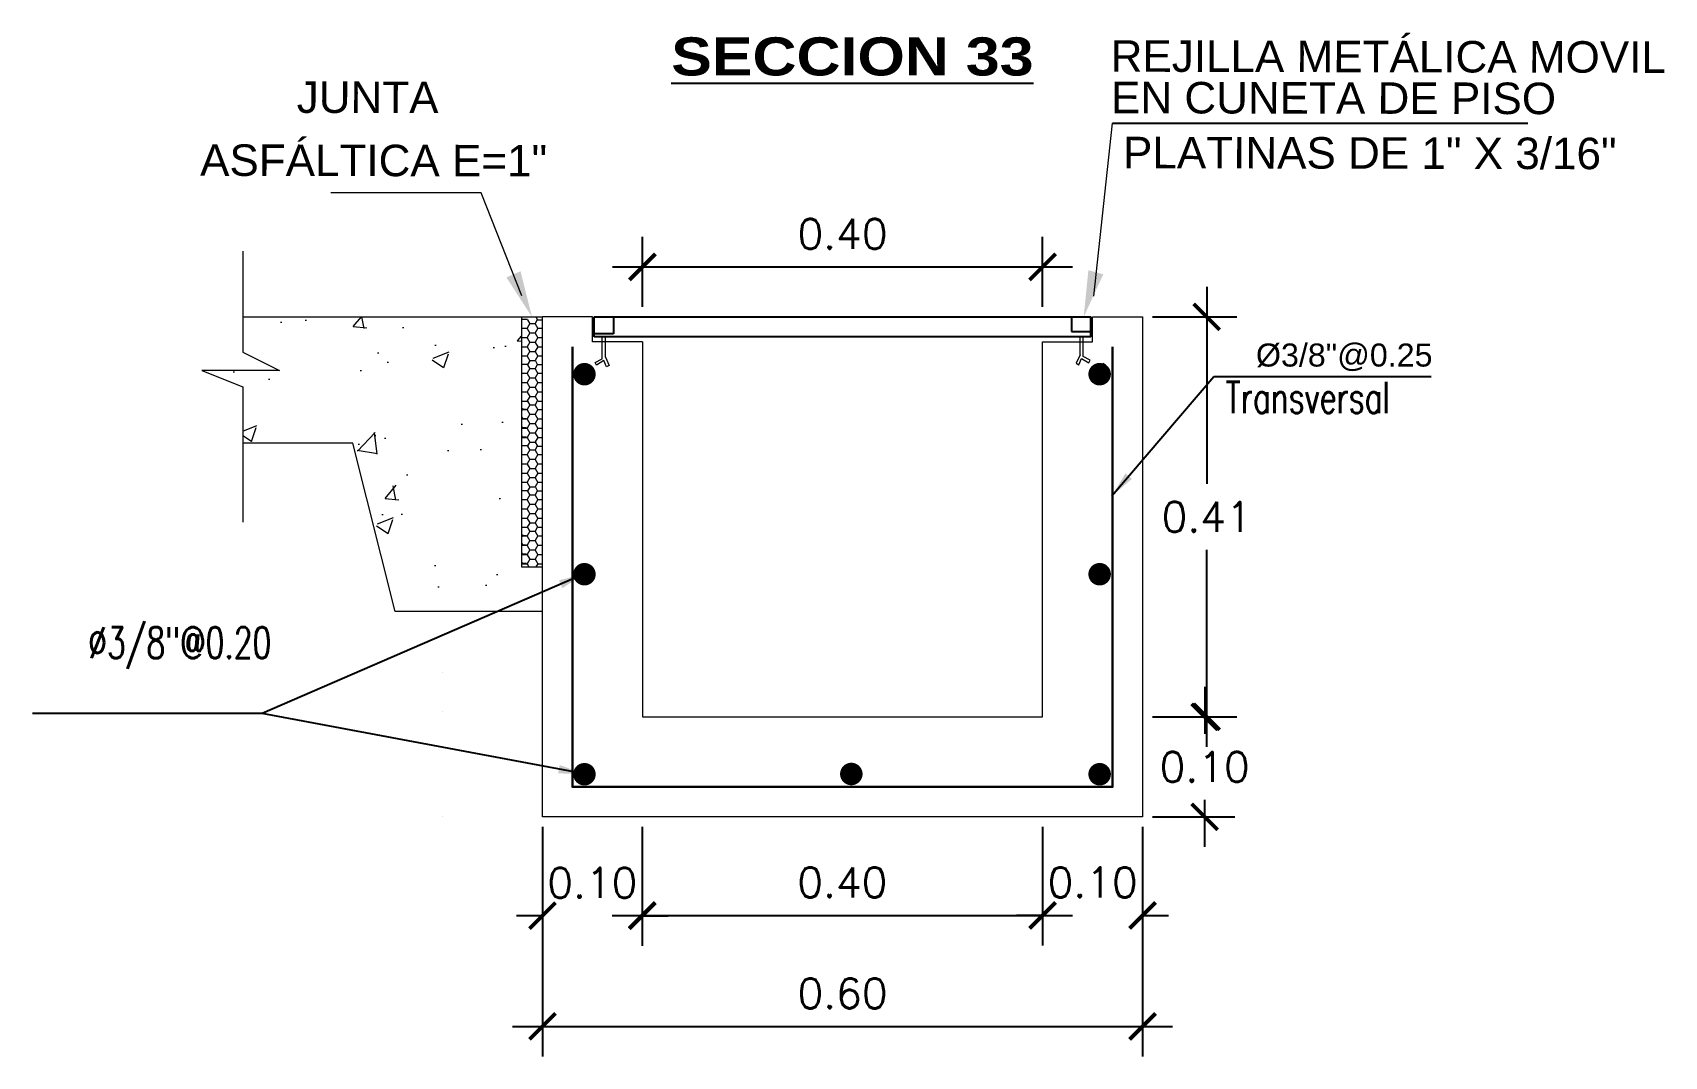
# Model space of a CAD drawing. Header units: millimetres. Extents: x 2085 to 2236, y 1365 to 1444.
# Drawn here: x 2227.96 to 2229.591, y 1431.207 to 1432.231 of the extents above; entities that cross this region are included whole.
import ezdxf

# ---------------------------------------------------------------- set-up
doc = ezdxf.new("R2010")
doc.units = ezdxf.units.MM
doc.linetypes.add('ACAD_ISO02W100', pattern=[15, 12, -3])
doc.linetypes.add('DASHED2', pattern=[0.375, 0.25, -0.125])
for name, color, linetype, lineweight in [('0.2', 32, 'ACAD_ISO02W100', 0), ('cotas', 1, 'Continuous', 15), ('linea fina 01', 189, 'Continuous', 0), ('PROYECCIONES-INT', 1, 'DASHED2', 5), ('TEXTO', 255, 'Continuous', 5)]:
    doc.layers.add(name, color=color, linetype=linetype, lineweight=lineweight)
for name, color, linetype in [('ELEVACION-02', 2, 'Continuous'), ('ELEVACION-03', 3, 'Continuous'), ('TEX', 3, 'Continuous')]:
    doc.layers.add(name, color=color, linetype=linetype)
doc.styles.add('COTAS', font='arial.ttf')
doc.styles.add('MtXpl_Arial_Black', font='')
doc.styles.add('ROMANS', font='romans.shx', dxfattribs={"width": 0.7})
doc.styles.add('ROMANS-DIM', font='romans.shx')
doc.styles.add('VANO', font='swissl.ttf', dxfattribs={"height": 0.2})
doc.styles.get('MtXpl_Arial_Black').set_extended_font_data('Arial Black')
doc.dimstyles.new('1-25V', dxfattribs={"dimscale": 0.2, "dimtxt": 0.18, "dimasz": 0.13, "dimexe": 0.18, "dimexo": 0.15, "dimgap": 0.1, "dimtad": 0, "dimtih": 1, "dimtoh": 1, "dimzin": 0, "dimdsep": 46, "dimtxsty": 'COTAS', "dimcen": 0.09, "dimadec": 0, "dimazin": 0, "dimtfac": 1, "dimtmove": 2, "dimatfit": 3, "dimfxl": 1, "dimtolj": 1, "dimtzin": 0, "dimarcsym": 0})
doc.dimstyles.new('20_METRIC  ARCHITECTURAL', dxfattribs={"dimscale": 0.2, "dimtxt": 0.03, "dimasz": 0.13, "dimexe": 0.15, "dimexo": 0.05, "dimgap": 0.09, "dimtad": 1, "dimtih": 1, "dimtoh": 1, "dimzin": 0, "dimdsep": 46, "dimtxsty": 'ROMANS-DIM', "dimblk": 'ARCHTICK', "dimcen": 2, "dimdle": 0.15, "dimclrd": 9, "dimclre": 9, "dimadec": 0, "dimazin": 0, "dimtfac": 1, "dimtix": 1, "dimtofl": 0, "dimtmove": 0, "dimatfit": 3, "dimfxl": 1, "dimfrac": 2, "dimtolj": 1, "dimtzin": 0, "dimarcsym": 0})

# ---------------------------------------------------------------- blocks, each defined once
blk = doc.blocks.new('TEXTO 2')
at = {"color": 172}
blk.add_line((0.0287838205695152, 0.1938861408981864), (0.4438699121917651, 0.1938861408981864), dxfattribs=at)
at = {"layer": 'linea fina 01', "ltscale": 0.1}
blk.add_line((0.0100357992129006, 0.0209258095888174), (0.0287838205695152, 0.1938861408981864), dxfattribs=at)
blk.add_solid([(0.0195963540266265, 0.042733964939538), (0, 0), (0.0046774273420912, 0.0467795951676817)], dxfattribs=at)
at = {"layer": '0.2', "color": 251, "true_color": 0x636466, "style": 'VANO'}
for s, height, oblique, p in [('REJILLA METÁLICA MOVIL', 0.0315000000000068, 359.9999999999987, (0.0269306113187824, 0.245234887455851, 3120.62335572888)), ('EN CUNETA DE PISO', 0.0314999999999926, 359.9999999999988, (0.0272835928481072, 0.2037045639008284, 3120.62335572888)), ('PLATINAS DE 1" X 3/16"', 0.0315000000000068, 359.9999999999987, (0.0392951703186739, 0.1487344107523114, -5186.962977339905))]:
    blk.add_text(s, height=height, rotation=359.8799999999986, dxfattribs=dict(at, oblique=oblique)).set_placement(p)
blk = doc.blocks.new('_ArchTick')
at = {"color": 0, "linetype": 'ByBlock', "const_width": 0.15}
blk.add_lwpolyline([(-0.5, -0.5), (0.5, 0.5)], dxfattribs=at)
blk = doc.blocks.new('*D920')
at = {"color": 9, "lineweight": -2, "transparency": 16777216}
for p, q in [((2228.569703888668, 1431.956532814791), (2228.569703888668, 1432.026588611071)), ((2228.969703752777, 1431.956532812928), (2228.969703752777, 1432.026588611071)), ((2228.539703888668, 1431.996588611071), (2228.999703752777, 1431.996588611071))]:
    blk.add_line(p, q, dxfattribs=at)
at = {"layer": 'Defpoints', "color": 0, "transparency": 16777216}
for p in [(2228.969703752777, 1431.996588611071), (2228.569703888668, 1431.946532814791), (2228.969703752777, 1431.946532812928)]:
    blk.add_point(p, dxfattribs=at)
at = {"color": 9, "lineweight": -2, "transparency": 16777216, "xscale": 0.026, "yscale": 0.026, "zscale": 0.026, "rotation": 180}
blk.add_blockref('_ArchTick', (2228.569703888668, 1431.996588611071), dxfattribs=at)
at = {"color": 9, "lineweight": -2, "transparency": 16777216, "xscale": 0.026, "yscale": 0.026, "zscale": 0.026}
blk.add_blockref('_ArchTick', (2228.969703752777, 1431.996588611071), dxfattribs=at)
at = {"color": 0, "lineweight": 0, "transparency": 16777216, "insert": (2228.769703820722, 1432.029588611071), "char_height": 0.03, "attachment_point": 5, "style": 'ROMANS-DIM'}
blk.add_mtext('\\A1;0.40', dxfattribs=at)
blk = doc.blocks.new('rejilla de metal')
at = {"layer": 'ELEVACION-02', "color": 1}
for p, q in [((-0.2483340054168366, 0), (-0.2483340054168366, 0.0199046693742275)), ((0.2483340053586289, 0.0053772088140249), (0.2483340053586289, 0.0199046693742275))]:
    blk.add_line(p, q, dxfattribs=at)
at = {"layer": 'ELEVACION-03', "color": 1}
for p, q in [((-0.2483340054168366, 0.0199046693742275), (0.2483340053586289, 0.0199046675115824)), ((-0.2289253172348253, 0.0199046693742275), (-0.2289253172348253, 0.0031007956713438)), ((0.2289253170602024, 0.0199046693742275), (0.2289253170602024, 0.0053772088140249)), ((-0.2289253172348253, 0.0031007956713438), (-0.2483340054168366, 0.0031007956713438)), ((0.2483340054168366, 0), (-0.2483340054168366, 0)), ((0.2289253170602024, 0.0053772088140249), (0.2483340052422136, 0.0053772088140249)), ((0.2483340054168366, 0), (0.2483340054168366, 0.0053772088140249))]:
    blk.add_line(p, q, dxfattribs=at)
at = {"layer": 'PROYECCIONES-INT', "ltscale": 0.3}
for p, q in [((-0.2402679325896315, -0.0218845326453447), (-0.2402679325896315, 0)), ((-0.2402679325896315, -0.0218845326453447), (-0.2402679325896315, 0)), ((-0.2371671129949391, -0.0203853230923414), (-0.2371671129949391, 0)), ((-0.2371671129949391, -0.0203853230923414), (-0.2371671129949391, 0)), ((0.2373829224379733, -0.0181089099496603), (0.2373829224379733, 0)), ((0.2373829224379733, -0.0181089099496603), (0.2373829224379733, 0)), ((0.2404837419162504, -0.0196081195026636), (0.2404837419162504, 0))]:
    blk.add_line(p, q, dxfattribs=at)
at = {"layer": 'PROYECCIONES-INT'}
for p, q in [((-0.2472569122328423, -0.0256648454815149), (-0.2402679325896315, -0.0218845326453447)), ((-0.2472569122328423, -0.0256648454815149), (-0.2402679325896315, -0.0218845326453447)), ((-0.2461303246673196, -0.0282514002174139), (-0.2472569122328423, -0.0256648454815149)), ((-0.2461303246673196, -0.0282514002174139), (-0.2472569122328423, -0.0256648454815149)), ((-0.2386417706729844, -0.0237415432929993), (-0.2461303246673196, -0.0282514002174139)), ((-0.2386417706729844, -0.0237415432929993), (-0.2461303246673196, -0.0282514002174139)), ((-0.2359909634687938, -0.0301083792001009), (-0.2386417706729844, -0.0237415432929993)), ((-0.2359909634687938, -0.0301083792001009), (-0.2386417706729844, -0.0237415432929993)), ((-0.2371671129949391, -0.0203853230923414), (-0.2334064100286923, -0.0286493189632893)), ((-0.2334064100286923, -0.0286493189632893), (-0.2359909634687938, -0.0301083792001009)), ((-0.2334064100286923, -0.0286493189632893), (-0.2359909634687938, -0.0301083792001009)), ((0.2373829224379733, -0.0181089099496603), (0.2336222193553112, -0.0263729058206082)), ((0.2336222193553112, -0.0263729058206082), (0.236206772911828, -0.0278319660574198)), ((0.236206772911828, -0.0278319660574198), (0.2388575799996033, -0.0214651320129633)), ((0.2388575799996033, -0.0214651320129633), (0.2463461341103539, -0.0259749870747328)), ((0.2474727215594612, -0.0233884323388338), (0.2404837419162504, -0.0196081195026636)), ((0.2474727215594612, -0.0233884323388338), (0.2404837419162504, -0.0196081195026636)), ((0.2463461341103539, -0.0259749870747328), (0.2474727215594612, -0.0233884323388338)), ((0.2463461341103539, -0.0259749870747328), (0.2474727215594612, -0.0233884323388338))]:
    blk.add_line(p, q, dxfattribs=at)
blk = doc.blocks.new('*D921')
at = {"color": 9, "lineweight": -2, "transparency": 16777216}
for p, q in [((2228.469703888575, 1431.436643824716), (2228.469703888575, 1431.207216577892)), ((2229.06970388861, 1431.436643824716), (2229.06970388861, 1431.207216577892)), ((2228.439703888575, 1431.237216577892), (2229.099703888611, 1431.237216577892))]:
    blk.add_line(p, q, dxfattribs=at)
at = {"layer": 'Defpoints', "color": 0, "transparency": 16777216}
for p in [(2228.469703888575, 1431.446643824716, 5186.962977339907), (2229.06970388861, 1431.446643824716, 5186.962977339907), (2229.06970388861, 1431.237216577892)]:
    blk.add_point(p, dxfattribs=at)
at = {"color": 9, "lineweight": -2, "transparency": 16777216, "xscale": 0.026, "yscale": 0.026, "zscale": 0.026, "rotation": 180}
blk.add_blockref('_ArchTick', (2228.469703888575, 1431.237216577892), dxfattribs=at)
at = {"color": 9, "lineweight": -2, "transparency": 16777216, "xscale": 0.026, "yscale": 0.026, "zscale": 0.026}
blk.add_blockref('_ArchTick', (2229.06970388861, 1431.237216577892), dxfattribs=at)
at = {"color": 0, "lineweight": 0, "transparency": 16777216, "insert": (2228.769703888622, 1431.270216577892), "char_height": 0.03, "attachment_point": 5, "style": 'ROMANS-DIM'}
blk.add_mtext('\\A1;0.60', dxfattribs=at)
blk = doc.blocks.new('*D922')
at = {"color": 9, "lineweight": -2, "transparency": 16777216}
for p, q in [((2229.133750809993, 1431.976643828442), (2229.133750809993, 1431.779643827325)), ((2229.079703888611, 1431.946643828442), (2229.163750809993, 1431.946643828442)), ((2229.133750809993, 1431.516643731212), (2229.133750809993, 1431.713643827325)), ((2229.079703888611, 1431.546643731212), (2229.163750809993, 1431.546643731212))]:
    blk.add_line(p, q, dxfattribs=at)
at = {"layer": 'Defpoints', "color": 0, "transparency": 16777216}
for p in [(2229.069703888611, 1431.946643828442, 5186.962977339907), (2229.069703888611, 1431.546643731212, 5186.962977339907), (2229.133750809993, 1431.546643731212)]:
    blk.add_point(p, dxfattribs=at)
at = {"color": 9, "lineweight": -2, "transparency": 16777216, "xscale": 0.026, "yscale": 0.026, "zscale": 0.026}
for p, rotation in [((2229.133750809993, 1431.946643828442), 90), ((2229.133750809993, 1431.546643731212), 270)]:
    blk.add_blockref('_ArchTick', p, dxfattribs=dict(at, rotation=rotation))
at = {"color": 0, "lineweight": 0, "transparency": 16777216, "insert": (2229.133750809993, 1431.746643827324), "char_height": 0.03, "attachment_point": 5, "style": 'ROMANS-DIM'}
blk.add_mtext('\\A1;0.41', dxfattribs=at)
blk = doc.blocks.new('*D923')
at = {"color": 9, "lineweight": -2, "transparency": 16777216}
for p, q in [((2229.131760405664, 1431.576643734937), (2229.131760405664, 1431.529643825462)), ((2229.079703888611, 1431.546643734937), (2229.161760405665, 1431.546643734937)), ((2229.131760405664, 1431.416643824717), (2229.131760405664, 1431.463643825462)), ((2229.079703888611, 1431.446643824717), (2229.161760405665, 1431.446643824717))]:
    blk.add_line(p, q, dxfattribs=at)
at = {"layer": 'Defpoints', "color": 0, "transparency": 16777216}
for p in [(2229.069703888611, 1431.546643734937), (2229.069703888611, 1431.446643824717), (2229.131760405664, 1431.446643824717)]:
    blk.add_point(p, dxfattribs=at)
at = {"color": 9, "lineweight": -2, "transparency": 16777216, "xscale": 0.026, "yscale": 0.026, "zscale": 0.026}
for p, rotation in [((2229.131760405664, 1431.546643734937), 90), ((2229.131760405664, 1431.446643824717), 270)]:
    blk.add_blockref('_ArchTick', p, dxfattribs=dict(at, rotation=rotation))
at = {"color": 0, "lineweight": 0, "transparency": 16777216, "insert": (2229.131760405664, 1431.496643825461), "char_height": 0.03, "attachment_point": 5, "style": 'ROMANS-DIM'}
blk.add_mtext('\\A1;0.10', dxfattribs=at)
blk = doc.blocks.new('*D924')
at = {"color": 9, "lineweight": -2, "transparency": 16777216}
for p, q in [((2228.469703888575, 1431.436643826579), (2228.469703888575, 1431.317793267136)), ((2228.569424267913, 1431.436643826579), (2228.569424267913, 1431.317793267136)), ((2228.469703888575, 1431.347793267136), (2228.443703888575, 1431.347793267136)), ((2228.569424267913, 1431.347793267136), (2228.595424267913, 1431.347793267136))]:
    blk.add_line(p, q, dxfattribs=at)
at = {"layer": 'Defpoints', "color": 0, "transparency": 16777216}
for p in [(2228.469703888575, 1431.446643826579, 5186.962977339907), (2228.569424267913, 1431.446643826579, 5186.962977339907), (2228.569424267913, 1431.347793267136)]:
    blk.add_point(p, dxfattribs=at)
at = {"color": 9, "lineweight": -2, "transparency": 16777216, "xscale": 0.026, "yscale": 0.026, "zscale": 0.026}
blk.add_blockref('_ArchTick', (2228.469703888575, 1431.347793267136), dxfattribs=at)
at = {"color": 9, "lineweight": -2, "transparency": 16777216, "xscale": 0.026, "yscale": 0.026, "zscale": 0.026, "rotation": 180}
blk.add_blockref('_ArchTick', (2228.569424267913, 1431.347793267136), dxfattribs=at)
at = {"color": 0, "lineweight": 0, "transparency": 16777216, "insert": (2228.519564078244, 1431.380793267136), "char_height": 0.03, "attachment_point": 5, "style": 'ROMANS-DIM'}
blk.add_mtext('\\A1;0.10', dxfattribs=at)
blk = doc.blocks.new('*D925')
at = {"color": 9, "lineweight": -2, "transparency": 16777216}
for p, q in [((2228.569424267913, 1431.436643824716), (2228.569424267913, 1431.318214727854)), ((2228.969703888575, 1431.436643824716), (2228.969703888575, 1431.318214727854)), ((2228.539424267913, 1431.348214727854), (2228.999703888575, 1431.348214727854))]:
    blk.add_line(p, q, dxfattribs=at)
at = {"layer": 'Defpoints', "color": 0, "transparency": 16777216}
for p in [(2228.569424267913, 1431.446643824716, 10373.92595467981), (2228.969703888575, 1431.446643824716, 5186.962977339907), (2228.969703888575, 1431.348214727854)]:
    blk.add_point(p, dxfattribs=at)
at = {"color": 9, "lineweight": -2, "transparency": 16777216, "xscale": 0.026, "yscale": 0.026, "zscale": 0.026, "rotation": 180}
blk.add_blockref('_ArchTick', (2228.569424267913, 1431.348214727854), dxfattribs=at)
at = {"color": 9, "lineweight": -2, "transparency": 16777216, "xscale": 0.026, "yscale": 0.026, "zscale": 0.026}
blk.add_blockref('_ArchTick', (2228.969703888575, 1431.348214727854), dxfattribs=at)
at = {"color": 0, "lineweight": 0, "transparency": 16777216, "insert": (2228.769564078244, 1431.381214727854), "char_height": 0.03, "attachment_point": 5, "style": 'ROMANS-DIM'}
blk.add_mtext('\\A1;0.40', dxfattribs=at)
blk = doc.blocks.new('*D926')
at = {"color": 9, "lineweight": -2, "transparency": 16777216}
for p, q in [((2228.969703888575, 1431.436643824716), (2228.969703888575, 1431.318214727854)), ((2229.06970388861, 1431.436643824716), (2229.06970388861, 1431.318214727854)), ((2228.969703888575, 1431.348214727854), (2228.943703888575, 1431.348214727854)), ((2229.06970388861, 1431.348214727854), (2229.09570388861, 1431.348214727854))]:
    blk.add_line(p, q, dxfattribs=at)
at = {"layer": 'Defpoints', "color": 0, "transparency": 16777216}
for p in [(2228.969703888575, 1431.446643824716, 5186.962977339907), (2229.06970388861, 1431.446643824716, 5186.962977339907), (2229.06970388861, 1431.348214727854)]:
    blk.add_point(p, dxfattribs=at)
at = {"color": 9, "lineweight": -2, "transparency": 16777216, "xscale": 0.026, "yscale": 0.026, "zscale": 0.026}
blk.add_blockref('_ArchTick', (2228.969703888575, 1431.348214727854), dxfattribs=at)
at = {"color": 9, "lineweight": -2, "transparency": 16777216, "xscale": 0.026, "yscale": 0.026, "zscale": 0.026, "rotation": 180}
blk.add_blockref('_ArchTick', (2229.06970388861, 1431.348214727854), dxfattribs=at)
at = {"color": 0, "lineweight": 0, "transparency": 16777216, "insert": (2229.019703888593, 1431.381214727854), "char_height": 0.03, "attachment_point": 5, "style": 'ROMANS-DIM'}
blk.add_mtext('\\A1;0.10', dxfattribs=at)
blk = doc.blocks.new('TEXTO 1')
at = {"layer": 'linea fina 01', "ltscale": 0.1}
for p, q in [((-0.0508167723950521, 0.1241394892707319), (-0.2010398150864177, 0.1241394892707319)), ((-0.0100357992129006, 0.0209258095888174), (-0.0508167723950521, 0.1241394892707319))]:
    blk.add_line(p, q, dxfattribs=at)
blk.add_solid([(-0.02553807579244, 0.0394717055042122), (0, 0), (-0.0113560050455419, 0.0456207189772329)], dxfattribs=at)
at = {"layer": '0.2', "color": 251, "true_color": 0x636466, "style": 'VANO', "oblique": 359.9999999999988}
for s, p in [('JUNTA', (-0.235123199257103, 0.2039847484927009, -5186.962977339907)), ('ASFÁLTICA E=1"', (-0.331776078852684, 0.1410587300779298, -5186.962977339907))]:
    blk.add_text(s, height=0.0314999999999926, rotation=359.8799999999986, dxfattribs=at).set_placement(p)
blk = doc.blocks.new('junta asfaltica')
at = {"lineweight": 0}
h = blk.add_hatch(dxfattribs=at)
h.set_pattern_fill('AR-CONC', scale=0.01, style=0)
h.set_pattern_definition([(50, (-0.1189008341857516, -0.0700673807971271), (0.1639662020964036, -0.0143451769850128), [0.017145, -0.188595]), (355, (-0.1189008341857516, -0.0700673807971271), (-0.0317190792824724, 0.1719511607151316), [0.013716, -0.150876525753]), (100.4514446999999, (-0.1052370278862327, -0.0712628090009275), (0.1322471223813179, 0.1576059767209756), [0.01457100792, -0.1602812201399999]), (46.1842, (-0.1189008341857516, -0.0243473808466206), (0.2439711368029169, -0.0378380951394544), [0.0257175, -0.2828925]), (96.6355576099999, (-0.0985699241846305, -0.0275005307792071), (0.2136637206463527, 0.2226835121379494), [0.021856520826, -0.240422047344]), (351.18415117, (-0.1189008341857516, -0.0243473808466206), (0.2136637206584793, 0.2226835121269794), [0.020573970363, -0.226313758728]), (21, (-0.0960408341843504, -0.0357773808761977), (0.1364529521422192, -0.0920386783683789), [0.017145, -0.188595]), (326, (-0.0960408341843504, -0.0357773808761977), (0.0556218255128824, 0.1657691695100873), [0.013716, -0.150876]), (71.45144499999999, (-0.0846697548481643, -0.0434472707099758), (0.1920747773508445, 0.0737304919973147), [0.01457100792, -0.16028094384]), (37.5, (-0.1189008341857516, -0.0700673807971271), (0.0027797429255326, 0.0760995349858378), [0, -0.1490472, 0, -0.153162, 0, -0.1514475]), (7.499999999999999, (-0.1189008341857516, -0.0700673807971271), (0.0601376962592752, 0.0901625173363076), [0, -0.0873252, 0, -0.1456182, 0, -0.0577215]), (327.5, (-0.1698786341848972, -0.0700673807971271), (0.1220315356501842, -0.0051558695934061), [0, -0.05715, 0, -0.178308, 0, -0.236601]), (317.5, (-0.1927386341862984, -0.0700673807971271), (0.1333162632474163, 0.0228838419299997), [0, -0.074295, 0, -0.1184148, 0, -0.168021])])
h.paths.add_polyline_path([(-0.0210516101701615, 2.68221356e-08), (-0.2996047820056447, 2.68221356e-08), (-0.2996047820056447, -0.0354425396023999), (-0.2629513452084211, -0.0536842927335783), (-0.3405718617955244, -0.0536842927335783), (-0.2996047820056447, -0.0698087543248676), (-0.2996047820056447, -0.1263088059424717), (-0.1894634049244814, -0.1263088059424717), (-0.1473604562202126, -0.2947206035255476), (-0.0210516101701615, -0.2947206075489248)])
h = blk.add_hatch(dxfattribs=at)
h.set_pattern_fill('HONEY', scale=0.0187124216457653, angle=180, style=0)
h.set_pattern_definition([(360, (-1344.435306308298, 712.0165321929755), (0.0080206117279161, -0.0046307012336861), [0.0053470744852774, -0.0106941489705549]), (240, (-1344.435306308298, 712.0165321929755), (-0.0080206107696662, -0.0046307028934237), [0.0053470744852774, -0.0106941489705549]), (300, (-1344.435306308298, 712.0165321929755), (9.5825e-10, -0.0092614041271098), [-0.0106941489705548, 0.0053470744852774])])
h.paths.add_polyline_path([(-0.0210514743416752, -0.0843195278941949), (-0.0210514743416752, -0.1264220193027086), (-0.0160414602769379, -0.1264220193027086), (-0.0160414602769379, -0.0843195278941949)])
h = blk.add_hatch(dxfattribs=at)
h.set_pattern_fill('HONEY', scale=0.0187124216457653, angle=180, style=0)
h.set_pattern_definition([(360, (-1344.435306308298, 711.8902233816681), (0.0080206117279161, -0.0046307012336861), [0.0053470744852774, -0.0106941489705549]), (240, (-1344.435306308298, 711.8902233816681), (-0.0080206107696662, -0.0046307028934237), [0.0053470744852774, -0.0106941489705549]), (300, (-1344.435306308298, 711.8902233816681), (9.5825e-10, -0.0092614041271098), [-0.0106941489705548, 0.0053470744852774])])
h.paths.add_polyline_path([(-0.0210514743416752, -0.2106283378600438), (-0.0210514743416752, -0.2527308292685575), (-0.0160414602769379, -0.2527308292685575), (-0.0160414602769379, -0.2106283378600438)])
at = {"color": 7, "linetype": 'ByBlock', "lineweight": 0}
for p, q in [((-0.2996047820056447, 0.0657418549060367), (-0.2996047820056447, -0.0354425369203)), ((-0.2996047820056447, -0.0354425369203), (-0.2629513452084211, -0.0536842887102012)), ((-0.2629513452084211, -0.0536842887102012), (-0.3405718617955244, -0.0536842887102012)), ((-0.3405718617955244, -0.0536842887102012), (-0.2996047820056447, -0.0698087529838176)), ((-0.2996047820056447, -0.0698087529838176), (-0.2996047820056447, -0.2053593622147218))]:
    blk.add_line(p, q, dxfattribs=at)
at = {"color": 7, "lineweight": 0}
for p, q in [((-0.2996047820056447, 2.81631856e-08), (-0.0210516101701615, 2.81631856e-08)), ((-0.0210514743416752, 0), (0, 0)), ((-0.0210514743416752, 0), (-0.0210514743416752, -0.25)), ((-0.0066348896848467, 0), (-0.0049328113927913, -0.0029480829834938)), ((-1.357866495e-07, -0.2947206048668249), (-1.357866495e-07, 0)), ((-0.0210515703142846, -0.010682698041137), (-0.0205355835823866, -0.0115764141082764)), ((-0.020682943747488, -0.0112982127070609), (-0.0210515702724479, -0.0119366937874475)), ((-0.0148197005551083, -0.0027724613248665), (-0.0210514743416752, -0.0027724613248665)), ((-0.0203683337476832, -0.0113096965849309), (-0.0150212592793651, -0.0113096965849309)), ((-0.0126623334804208, -0.0066675102709723), (-0.0153358707461848, -0.0112982113657836)), ((-0.0126623334804208, -0.0159289138018721), (-0.0153358707461848, -0.0205596148966834)), ((-0.0151885115028563, -0.0115764141082764), (-0.0125149742584654, -0.0162071165441375)), ((-0.0148361946316982, -0.0029252399504003), (-0.0125149739019435, -0.0069457130134651)), ((-0.0123477220349742, -0.0066789941488423), (-0.0070006475457376, -0.0066789941488423)), ((-0.0123477220349742, -0.0159403976797421), (-0.0070006475457376, -0.0159403976797421)), ((-0.0051546604418036, -0.0029252412914502), (-0.0073152590334757, -0.0066675075888725)), ((-0.0046417228782047, -0.0112982100247336), (-0.0073152601439688, -0.0159289124608222)), ((-0.0071679010893604, -0.0069457116721878), (-0.0044943638449695, -0.0115764141082764)), ((-0.0071678994549984, -0.0162071192264648), (-0.004494362168316, -0.0208378189802261)), ((-0.0051235891251054, -0.0029047425091449), (2.09184e-11, -0.0029047425091449)), ((-0.0043271103013467, -0.0113096965849309), (-9.55119503e-08, -0.0113096965849309)), ((-0.0210515699372991, -0.0199441029130867), (-0.0205355831840279, -0.0208378162978988)), ((-0.0206829452140482, -0.0205596175790106), (-0.0210515706708066, -0.0211980946362473)), ((-0.0210515702724479, -0.0292055037616592), (-0.0205355819684883, -0.0300992225108985)), ((-0.0206829452140482, -0.0298210197686331), (-0.0210515703774945, -0.0304594981669197)), ((-0.0203683337476832, -0.0205710987745533), (-0.0150212592793651, -0.0205710987745533)), ((-0.0203683337476832, -0.0298325009644032), (-0.0150212592793651, -0.0298325009644032)), ((-0.012662334612287, -0.0251903173327719), (-0.0153358718775962, -0.0298210184275831)), ((-0.0151885091140685, -0.0208378176391761), (-0.0125149718487592, -0.0254685200750373)), ((-0.0151885087157098, -0.0300992225108985), (-0.0125149714504005, -0.0347299236059371)), ((-0.0123477220349742, -0.0252017985283146), (-0.0070006475457376, -0.0252017985283146)), ((-0.0046417231928899, -0.0205596135556334), (-0.0073152604372808, -0.0251903146504446)), ((-0.0046417253929576, -0.0298210197686331), (-0.0073152626373485, -0.0344517222047216)), ((-0.0071678997692288, -0.0254685200750373), (-0.0044943625248379, -0.0300992225108985)), ((-0.0043271103013467, -0.0205710987745533), (-9.55119503e-08, -0.0205710987745533)), ((-0.0043271103013467, -0.0298325009644032), (-9.55537871e-08, -0.0298325009644032)), ((-0.0210515698745439, -0.038466907292559), (-0.0205355807952401, -0.0393606260417983)), ((-0.0206829463459144, -0.0390824232995328), (-0.0210515704193313, -0.0397208990157196)), ((-0.0149139519339769, -0.0477837949990772), (-0.0206632865078973, -0.0477837949990772)), ((-0.0203683337476832, -0.0390939018129757), (-0.0150212592793651, -0.0390939018129757)), ((-0.012662334905599, -0.0344517195223944), (-0.0153358721709083, -0.0390824219584829)), ((-0.0151885074797065, -0.0393606260417983), (-0.0125149702348608, -0.0439913284778868)), ((-0.0125149702348608, -0.0439913284778868), (-0.014899782829616, -0.0475884993372802)), ((-0.0148361946316982, -0.0479646563528604), (-0.0125149739019435, -0.0519851307569752)), ((-0.0123477220349742, -0.0344632034002643), (-0.0070006475457376, -0.0344632034002643)), ((-0.0123477220349742, -0.0437246042490642), (-0.0070006475457376, -0.0437246042490642)), ((-0.0046417257703979, -0.0390824232995328), (-0.0073152630357072, -0.043713125735394)), ((-0.0051546604418036, -0.0479646590351877), (-0.0073152590334757, -0.0517069253326099)), ((-0.007167897380441, -0.034729924946987), (-0.004494360114677, -0.0393606260417983)), ((-0.0069412944512806, -0.0439446634054548), (-0.0051814038679368, -0.0474320340156282)), ((-0.0052986274031355, -0.0476877263188271), (2.09184e-11, -0.0476877263188271)), ((-0.0043271103013467, -0.0390939018129757), (-9.55537871e-08, -0.0390939018129757)), ((-0.0210515703142846, -0.0557221157848744), (-0.0205355839802906, -0.0566158291696866)), ((-0.020682943747488, -0.056337630450571), (-0.0210515702724479, -0.056976108849085)), ((-0.0210515699372991, -0.0649835179744969), (-0.0205355831840279, -0.0658772340416363)), ((-0.0203683337476832, -0.056349112987391), (-0.0150212592793651, -0.056349112987391)), ((-0.0126623331034352, -0.0517069253326099), (-0.0153358703478261, -0.0563376264274211)), ((-0.0126623334804208, -0.0609683302043322), (-0.0153358707461848, -0.0655990312993708)), ((-0.0151885111258707, -0.0566158305107365), (-0.0125149738601067, -0.061246532946825)), ((-0.0123477220349742, -0.0517184105515298), (-0.0070006475457376, -0.0517184105515298)), ((-0.0123477220349742, -0.0609798140824296), (-0.0070006475457376, -0.0609798140824296)), ((-0.0046417228782047, -0.0563376264274211), (-0.0073152601439688, -0.0609683275222324)), ((-0.0071679007123748, -0.0519851307569752), (-0.0044943634466108, -0.0566158305107365)), ((-0.0071678994549984, -0.061246534287875), (-0.004494362168316, -0.0658772367239635)), ((-0.0043271103013467, -0.056349112987391), (-9.55119503e-08, -0.056349112987391)), ((-0.0206829448370627, -0.0655990312993708), (-0.0210515706708066, -0.0662375083566076)), ((-0.0210515702724479, -0.0742449201643467), (-0.0205355819684883, -0.075138637572536)), ((-0.0206829452140482, -0.0748604361713206), (-0.0210515695812319, -0.0754989132285573)), ((-0.0203683337476832, -0.0656105138361909), (-0.0150212592793651, -0.0656105138361909)), ((-0.0203683337476832, -0.0748719160258133), (-0.0150212592793651, -0.0748719160258133)), ((-0.012662334612287, -0.0702297323941821), (-0.0153358718775962, -0.0748604348302706)), ((-0.012662334905599, -0.0794911372661318), (-0.0153358721709083, -0.0841218370198931)), ((-0.015188509491054, -0.0658772353826862), (-0.0125149722466631, -0.0705079364777248)), ((-0.0151885087157098, -0.075138637572536), (-0.0125149714504005, -0.0797693400083972)), ((-0.0123477220349742, -0.0702412162720521), (-0.0070006475457376, -0.0702412162720521)), ((-0.0123477220349742, -0.0795026184619019), (-0.0070006475457376, -0.0795026184619019)), ((-0.0046417231928899, -0.0655990299580935), (-0.0073152604372808, -0.0702297310531321)), ((-0.0046417254766311, -0.0748604361713206), (-0.0073152627423951, -0.0794911386071817)), ((-0.0071678993713249, -0.0705079391598247), (-0.0044943621264792, -0.075138638913586)), ((-0.0071678977783449, -0.0797693413494471), (-0.0046064829057286, -0.0842058411240032)), ((-0.0043271103013467, -0.0656105138361909), (-9.55119503e-08, -0.0656105138361909)), ((-0.0043271103013467, -0.0748719160258133), (-9.55537871e-08, -0.0748719160258133)), ((-0.0210515698745439, -0.0835063236952465), (-0.0206477031460963, -0.0842058411240032)), ((-0.0210515696230687, -0.0920769859849315), (-0.0205355836869785, -0.092970700711021)), ((-0.0206829438311615, -0.0926924993098055), (-0.0210515699791358, -0.0933309790491421)), ((-0.0206829463459144, -0.084121839701993), (-0.0207314448966827, -0.0842058411240032)), ((-0.0203683337476832, -0.0841333195567131), (-0.0150212592793651, -0.0841333195567131)), ((-0.0203683337476832, -0.0927039805053482), (-0.0150212592793651, -0.0927039805053482)), ((-0.0126623335854674, -0.088061795532667), (-0.0153358708507767, -0.0926924979687556)), ((-0.0126623335431759, -0.0973232004046167), (-0.0153358707880216, -0.101953900158378)), ((-0.015188510140888, -0.092970700711021), (-0.0125149728751239, -0.0976014018058322)), ((-0.0148361947362901, -0.0843195265531449), (-0.0125149740069901, -0.0883399996162098)), ((-0.0123477220349742, -0.088073280751587), (-0.0070006475457376, -0.088073280751587)), ((-0.0123477220349742, -0.0973346829414368), (-0.0070006475457376, -0.0973346829414368)), ((-0.0051546604836403, -0.0843195278941949), (-0.0073152590753125, -0.0880617941916171)), ((-0.0046417224803008, -0.0926924966274783), (-0.0073152597456101, -0.0973231963812396)), ((-0.0071679011521155, -0.0883399982749325), (-0.0044943638868062, -0.0929706993699711)), ((-0.0071678995386719, -0.0976014044879321), (-0.0044943622733626, -0.1022321055829707)), ((-0.0043271103013467, -0.0841333195567131), (-9.55537871e-08, -0.0841333195567131)), ((-0.0043271103013467, -0.0927039805053482), (-9.55119503e-08, -0.0927039805053482)), ((-0.0210515699372991, -0.1013383868337314), (-0.0205355831840279, -0.1022321029006434)), ((-0.0206829453190949, -0.101953901499428), (-0.0210515707544801, -0.1025923812389919)), ((-0.0210515695812319, -0.1105997917054537), (-0.0205355820526165, -0.1114935077725931)), ((-0.0206829452772581, -0.1112153063713777), (-0.0210515700209726, -0.1118537820875645)), ((-0.0203683337476832, -0.101965384036248), (-0.0150212592793651, -0.101965384036248)), ((-0.0203683337476832, -0.1112267862260978), (-0.0150212592793651, -0.1112267862260978)), ((-0.0126623342348467, -0.1065846025942392), (-0.0153358714792376, -0.1112153050303277)), ((-0.015188509197742, -0.1022321055829707), (-0.0125149719533511, -0.1068628080188319)), ((-0.0151885087157098, -0.1114935077725931), (-0.0125149714504005, -0.1161242088676317)), ((-0.0123477220349742, -0.1065960851310592), (-0.0070006475457376, -0.1065960851310592)), ((-0.0046417235698755, -0.1019538988173281), (-0.0073152608356395, -0.1065846012531892)), ((-0.0046417250787272, -0.1112153063713777), (-0.0073152623649548, -0.115846006125139)), ((-0.0071678984072605, -0.1068628080188319), (-0.0044943611624149, -0.1114935091138705)), ((-0.0043271103013467, -0.101965384036248), (-9.55119503e-08, -0.101965384036248)), ((-0.0043271103013467, -0.1112267862260978), (-9.55537871e-08, -0.1112267862260978)), ((-0.1894634049244814, -0.1263088032603719), (-0.2996047820056447, -0.1263088032603719)), ((-0.1473604562202126, -0.2947206021844977), (-0.1894634049244814, -0.1263088032603719)), ((-0.0210515698745439, -0.1198611925542536), (-0.0205355807952401, -0.1207549126445428)), ((-0.0206829459475557, -0.1204767085612275), (-0.0210515700209726, -0.121115182936137)), ((-0.0148197005551083, -0.1290812712907154), (-0.0210514743416752, -0.1290812712907154)), ((-0.0203683337476832, -0.1204881884157203), (-0.0150212592793651, -0.1204881884157203)), ((-0.0126623353035029, -0.115846004784089), (-0.015335872569267, -0.1204767072199502)), ((-0.0151885076052167, -0.1207549126445428), (-0.0125149703189891, -0.1253856150806314)), ((-0.0148361946316982, -0.1292340499162492), (-0.0125149739019435, -0.133254524320364)), ((-0.0129228676319144, -0.1255586645006588), (-0.0148348480788627, -0.1288070999084994)), ((-0.0123477220349742, -0.115857488661959), (-0.0070006475457376, -0.115857488661959)), ((-0.0123477220349742, -0.1251188908515814), (-0.0070006475457376, -0.1251188908515814)), ((-0.0073218910883952, -0.1251188908515814), (-0.0049328113927913, -0.1292568942903927)), ((-0.0046417261683018, -0.1204767085612275), (-0.0073152634336111, -0.1251074109970887)), ((-0.0051546604418036, -0.1292340525983491), (-0.0073152590334757, -0.1329763188957713)), ((-0.0071678974850329, -0.1161242115497316), (-0.0044943602197236, -0.1207549139855928)), ((-0.0051235891251054, -0.1292135524749938), (2.09184e-11, -0.1292135524749938)), ((-0.0043271103013467, -0.1204881884157203), (-9.55537871e-08, -0.1204881884157203)), ((-0.0210515703142846, -0.1369915093480358), (-0.0205355835823866, -0.1378852240741253)), ((-0.020682943747488, -0.1376070226729098), (-0.0210515702724479, -0.1382455037532964)), ((-0.0210515699372991, -0.1462529128789356), (-0.0205355831840279, -0.1471466276050251)), ((-0.0203683337476832, -0.1376185065507798), (-0.0150212592793651, -0.1376185065507798)), ((-0.0126623334804208, -0.1329763215778712), (-0.0153358707461848, -0.1376070213316325)), ((-0.0126623334804208, -0.142237723767721), (-0.0153358707461848, -0.1468684262038096)), ((-0.0151885115028563, -0.1378852240741253), (-0.0125149742584654, -0.1425159265099865)), ((-0.0123477220349742, -0.1329878041146912), (-0.0070006475457376, -0.1329878041146912)), ((-0.0123477220349742, -0.1422492089866409), (-0.0070006475457376, -0.1422492089866409)), ((-0.0046417228782047, -0.1376070199905826), (-0.0073152601439688, -0.1422377224266711)), ((-0.0071679010893604, -0.1332545229793141), (-0.0044943638449695, -0.1378852240741253)), ((-0.0071678994549984, -0.1425159291923137), (-0.004494362168316, -0.1471466302871249)), ((-0.0043271103013467, -0.1376185065507798), (-9.55119503e-08, -0.1376185065507798)), ((-0.0206829452140482, -0.1468684275448595), (-0.0210515706708066, -0.1475069046020963)), ((-0.0210515702724479, -0.1555143137275081), (-0.0205355819684883, -0.1564080324767474)), ((-0.0206829452140482, -0.156129829734482), (-0.0210515703774945, -0.156768309474046)), ((-0.0203683337476832, -0.1468799073993523), (-0.0150212592793651, -0.1468799073993523)), ((-0.0203683337476832, -0.1561413109302521), (-0.0150212592793651, -0.1561413109302521)), ((-0.012662334612287, -0.1514991259575709), (-0.0153358718775962, -0.156129828393432)), ((-0.012662334905599, -0.1607605308292932), (-0.0153358721709083, -0.1653912319243318)), ((-0.0151885091140685, -0.147146628946075), (-0.0125149718487592, -0.1517773300408862)), ((-0.0151885087157098, -0.1564080324767474), (-0.0125149714504005, -0.1610387349128359)), ((-0.0123477220349742, -0.1515106098354408), (-0.0070006475457376, -0.1515106098354408)), ((-0.0123477220349742, -0.1607720133661132), (-0.0070006475457376, -0.1607720133661132)), ((-0.0046417231928899, -0.1468684248625323), (-0.0073152604372808, -0.1514991246162936)), ((-0.0046417253929576, -0.156129829734482), (-0.0073152626373485, -0.1607605321705705)), ((-0.0071678997692288, -0.1517773300408862), (-0.0044943625248379, -0.1564080324767474)), ((-0.007167897380441, -0.1610387362538859), (-0.004494360114677, -0.1656694360076472)), ((-0.0043271103013467, -0.1468799073993523), (-9.55119503e-08, -0.1468799073993523)), ((-0.0043271103013467, -0.1561413109302521), (-9.55537871e-08, -0.1561413109302521)), ((-0.0210515698745439, -0.1647757172584079), (-0.0205355807952401, -0.1656694360076472)), ((-0.0206829463459144, -0.1653912332653817), (-0.0210515704193313, -0.1660297089815685)), ((-0.0149139519339769, -0.1740926049649261), (-0.0206632865078973, -0.1740926049649261)), ((-0.0203683337476832, -0.1654027131198745), (-0.0150212592793651, -0.1654027131198745)), ((-0.0126623331034352, -0.1780157352984588), (-0.0153358703478261, -0.18264643773432)), ((-0.0151885074797065, -0.1656694360076472), (-0.0125149702348608, -0.1703001384437357)), ((-0.0125149702348608, -0.1703001384437357), (-0.014899782829616, -0.1738973093031291)), ((-0.0148361946316982, -0.1742734676599866), (-0.0125149739019435, -0.1782939407228241)), ((-0.0123477220349742, -0.1700334142149131), (-0.0070006475457376, -0.1700334142149131)), ((-0.0123477220349742, -0.1780272218584287), (-0.0070006475457376, -0.1780272218584287)), ((-0.0046417257703979, -0.1653912332653817), (-0.0073152630357072, -0.1700219357012429)), ((-0.0051546604418036, -0.1742734690010366), (-0.0073152590334757, -0.1780157352984588)), ((-0.0071679007123748, -0.1782939407228241), (-0.0044943634466108, -0.1829246418178627)), ((-0.0069412944512806, -0.1702534747123536), (-0.0051814038679368, -0.1737408453225271)), ((-0.0052986274031355, -0.173996536284676), (2.09184e-11, -0.173996536284676)), ((-0.0043271103013467, -0.1654027131198745), (-9.55537871e-08, -0.1654027131198745)), ((-0.0210515703142846, -0.1820309257507233), (-0.0205355839802906, -0.1829246404765854)), ((-0.020682943747488, -0.1826464404164198), (-0.0210515702724479, -0.1832849188149339)), ((-0.0210515699372991, -0.1912923279403458), (-0.0205355831840279, -0.1921860440074852)), ((-0.0206829448370627, -0.1919078412652197), (-0.0210515706708066, -0.1925463196635064)), ((-0.0203683337476832, -0.1826579229532399), (-0.0150212592793651, -0.1826579229532399)), ((-0.0203683337476832, -0.1919193238020398), (-0.0150212592793651, -0.1919193238020398)), ((-0.0126623334804208, -0.1872771388291312), (-0.0153358707461848, -0.1919078412652197)), ((-0.0151885111258707, -0.1829246418178627), (-0.0125149738601067, -0.1875553429126739)), ((-0.015188509491054, -0.1921860453485351), (-0.0125149722466631, -0.1968167477846236)), ((-0.0123477220349742, -0.1872886240482785), (-0.0070006475457376, -0.1872886240482785)), ((-0.0046417228782047, -0.18264643773432), (-0.0073152601439688, -0.1872771374880813)), ((-0.0046417231928899, -0.1919078399239424), (-0.0073152604372808, -0.196538542360031)), ((-0.0071678994549984, -0.1875553442537239), (-0.004494362168316, -0.1921860466898124)), ((-0.0043271103013467, -0.1826579229532399), (-9.55119503e-08, -0.1826579229532399)), ((-0.0043271103013467, -0.1919193238020398), (-9.55119503e-08, -0.1919193238020398)), ((-0.0210515702724479, -0.2005537301301956), (-0.0205355819684883, -0.2014474475383849)), ((-0.0206829452140482, -0.2011692461371695), (-0.0210515695812319, -0.2018077231944062)), ((-0.0210515698745439, -0.2098151336610954), (-0.0206477031460963, -0.2105146510898521)), ((-0.0206829463459144, -0.2104306496678419), (-0.0207314448966827, -0.2105146510898521)), ((-0.0203683337476832, -0.2011807273327122), (-0.0150212592793651, -0.2011807273327122)), ((-0.0203683337476832, -0.210442129522562), (-0.0150212592793651, -0.210442129522562)), ((-0.012662334612287, -0.1965385437010809), (-0.0153358718775962, -0.2011692447961195)), ((-0.012662334905599, -0.2057999458909308), (-0.0153358721709083, -0.2104306483267919)), ((-0.0151885087157098, -0.2014474475383849), (-0.0125149714504005, -0.2060781499742461)), ((-0.0148361947362901, -0.2106283365189938), (-0.0125149740069901, -0.2146488095820587)), ((-0.0123477220349742, -0.196550026237901), (-0.0070006475457376, -0.196550026237901)), ((-0.0123477220349742, -0.2058114284277508), (-0.0070006475457376, -0.2058114284277508)), ((-0.0046417254766311, -0.2011692461371695), (-0.0073152627423951, -0.2057999485730306)), ((-0.0051546604836403, -0.2106283378600438), (-0.0073152590753125, -0.214370604157466)), ((-0.0071678993713249, -0.1968167491256736), (-0.0044943621264792, -0.2014474488794349)), ((-0.0071678977783449, -0.206078151315296), (-0.0046064829057286, -0.2105146510898521)), ((-0.0043271103013467, -0.2011807273327122), (-9.55537871e-08, -0.2011807273327122)), ((-0.0043271103013467, -0.210442129522562), (-9.55537871e-08, -0.210442129522562)), ((-0.0210515696230687, -0.2183857959507804), (-0.0205355836869785, -0.2192795106768699)), ((-0.0206829438311615, -0.2190013092756544), (-0.0210515699791358, -0.219639789014991)), ((-0.0210515699372991, -0.2276471981406303), (-0.0205355831840279, -0.2285409128664924)), ((-0.0206829453190949, -0.2282627128063268), (-0.0210515707544801, -0.2289011898635636)), ((-0.0203683337476832, -0.2190127918124745), (-0.0150212592793651, -0.2190127918124745)), ((-0.0203683337476832, -0.2282741940020969), (-0.0150212592793651, -0.2282741940020969)), ((-0.0126623335854674, -0.2143706054985159), (-0.0153358708507767, -0.2190013079346045)), ((-0.0126623335431759, -0.2236320090294157), (-0.0153358707880216, -0.2282627101242269)), ((-0.015188510140888, -0.2192795106768699), (-0.0125149728751239, -0.2239102131127311)), ((-0.0123477220349742, -0.2143820907174359), (-0.0070006475457376, -0.2143820907174359)), ((-0.0123477220349742, -0.2236434929072857), (-0.0070006475457376, -0.2236434929072857)), ((-0.0046417224803008, -0.2190013065933272), (-0.0073152597456101, -0.2236320076883658)), ((-0.0046417235698755, -0.228262708783177), (-0.0073152608356395, -0.2328934112190382)), ((-0.0071679011521155, -0.2146488068997314), (-0.0044943638868062, -0.21927950933582)), ((-0.0071678995386719, -0.223910214453781), (-0.0044943622733626, -0.2285409168898695)), ((-0.0043271103013467, -0.2190127918124745), (-9.55119503e-08, -0.2190127918124745)), ((-0.0043271103013467, -0.2282741940020969), (-9.55119503e-08, -0.2282741940020969)), ((-0.0210515695812319, -0.2369086016713027), (-0.0205355820526165, -0.2378023177384421)), ((-0.0206829452772581, -0.2375241163372266), (-0.0210515700209726, -0.2381625920534134)), ((-0.0203683337476832, -0.2375355961919467), (-0.0150212592793651, -0.2375355961919467)), ((-0.0126623342348467, -0.2328934125600881), (-0.0153358714792376, -0.2375241149961766)), ((-0.0126623353035029, -0.2421548147499379), (-0.015335872569267, -0.2467855171857991)), ((-0.015188509197742, -0.2285409168898695), (-0.0125149719533511, -0.2331716179846808)), ((-0.0151885087157098, -0.2378023177384421), (-0.0125149714504005, -0.2424330188334807)), ((-0.0123477220349742, -0.2329048964381855), (-0.0070006475457376, -0.2329048964381855)), ((-0.0123477220349742, -0.2421662986278079), (-0.0070006475457376, -0.2421662986278079)), ((-0.0046417250787272, -0.2375241163372266), (-0.0073152623649548, -0.2421548174320378)), ((-0.0071678984072605, -0.2331716179846808), (-0.0044943611624149, -0.2378023190797194)), ((-0.0071678974850329, -0.2424330228566305), (-0.0044943602197236, -0.2470637239514417)), ((-0.0043271103013467, -0.2375355961919467), (-9.55537871e-08, -0.2375355961919467)), ((-0.0210515698745439, -0.2461700025201026), (-0.0205355807952401, -0.2470637226103918)), ((-0.0206829459475557, -0.2467855185270764), (-0.0210515700209726, -0.2474239942430358)), ((-0.0210514743416752, -0.25), (-1.357866495e-07, -0.25)), ((-0.0203683337476832, -0.2467969983815692), (-0.0150212592793651, -0.2467969983815692)), ((-0.0151885076052167, -0.2470637226103918), (-0.0134932470714375, -0.25)), ((-0.0046417261683018, -0.2467855185270764), (-0.0064976078897416, -0.25)), ((-0.0043271103013467, -0.2467969983815692), (-9.55537871e-08, -0.2467969983815692)), ((-1.357866495e-07, -0.2947206048668249), (-0.1473604562202126, -0.2947206021844977))]:
    blk.add_line(p, q, dxfattribs=at)
blk.add_blockref('TEXTO 1', (-0.0105257371706102, 0), dxfattribs=at)
blk = doc.blocks.new('*U669')
at = {"color": 5, "const_width": 0.01125}
blk.add_lwpolyline([(-0.0056249999999984, 0, 1), (0.0056249999999984, 0, 1)], format="xyb", close=True, dxfattribs=at)
blk = doc.blocks.new('*U674')
at = {"layer": 'cotas', "color": 0, "linetype": 'ByBlock', "lineweight": -2}
blk.add_blockref('*U669', (0, 0), dxfattribs=at)
at = {"layer": 'cotas', "color": 0, "linetype": 'ByBlock', "lineweight": -2, "transparency": 16777216}
for p in [(0.2, 0), (0.4, 0)]:
    blk.add_blockref('*U669', p, dxfattribs=at)
blk = doc.blocks.new('*U673')
at = {"color": 5, "const_width": 0.01125}
blk.add_lwpolyline([(-0.0056249999999984, 0, 1), (0.0056249999999984, 0, 1)], format="xyb", close=True, dxfattribs=at)
blk = doc.blocks.new('*U670')
at = {"layer": 'cotas', "color": 0, "linetype": 'ByBlock', "lineweight": -2}
blk.add_blockref('*U673', (0, 0), dxfattribs=at)
blk = doc.blocks.new('*U672')
at = {"color": 5, "const_width": 0.01125}
blk.add_lwpolyline([(-0.0056249999999984, 0, 1), (0.0056249999999984, 0, 1)], format="xyb", close=True, dxfattribs=at)
blk = doc.blocks.new('*U671')
at = {"layer": 'cotas', "color": 0, "linetype": 'ByBlock', "lineweight": -2}
blk.add_blockref('*U672', (0, 0), dxfattribs=at)
at = {"layer": 'cotas', "color": 0, "linetype": 'ByBlock', "lineweight": -2, "transparency": 16777216}
for p in [(0.2, 0), (0.4, 0)]:
    blk.add_blockref('*U672', p, dxfattribs=at)

msp = doc.modelspace()

# ---------------------------------------------------------------- linework, layer by layer
at = {"color": 5, "lineweight": 0}
for p, q in [((2228.519703752765, 1431.946643824716, 5186.962977339907), (2228.469703752777, 1431.946643824716, 5186.962977339907)), ((2228.469703888575, 1431.446643824716, 5186.962977339907), (2228.469703888575, 1431.946643824716, 5186.962977339907)), ((2228.519703752765, 1431.921588611816, 5186.962977339907), (2228.519703752765, 1431.946643824716, 5186.962977339907)), ((2229.019703888622, 1431.921588611816, 5186.962977339907), (2229.019703888622, 1431.946643824716, 5186.962977339907)), ((2229.019703888622, 1431.946643824716, 5186.962977339907), (2229.06970388861, 1431.946643824716, 5186.962977339907)), ((2229.06970388861, 1431.946643824716, 5186.962977339907), (2229.06970388861, 1431.446643824716, 5186.962977339907)), ((2228.569703752812, 1431.921588611816, 5186.962977339907), (2228.519703752765, 1431.921588611816, 5186.962977339907)), ((2228.569703888552, 1431.921588611816, 5186.962977339907), (2228.569703888552, 1431.546643824344, 5186.962977339907)), ((2228.969703888575, 1431.546643824344, 5186.962977339907), (2228.969703752893, 1431.921588613679, 5186.962977339907)), ((2228.969703888575, 1431.921588611816, 5186.962977339907), (2229.019703888622, 1431.921588611816, 5186.962977339907)), ((2228.569703888552, 1431.546643824344, 5186.962977339907), (2228.969703888575, 1431.546643824344, 5186.962977339907)), ((2229.06970388861, 1431.446643824716, 5186.962977339907), (2228.469703888575, 1431.446643824716, 5186.962977339907))]:
    msp.add_line(p, q, dxfattribs=at)
at = {"lineweight": 0}
for p, q in [((2228.369703888541, 1431.591121460338, 5186.962977339907), (2228.369704024339, 1431.591121460338, 5186.962977339907)), ((2228.369704024339, 1431.551923227524, 5186.962977339907), (2228.369703888541, 1431.551923227524, 5186.962977339907))]:
    msp.add_line(p, q, dxfattribs=at)
at = {"color": 172, "lineweight": 0}
msp.add_line((2228.369703888541, 1431.446643824716, 5186.962977339907), (2228.369703888541, 1431.446643824716, 5186.962977339907), dxfattribs=at)
msp.add_line((2228.369703888541, 1431.446643824716, 5186.962977339907), (2228.369703888541, 1431.446643824716, 5186.962977339907), dxfattribs=at)
at = {"color": 6, "lineweight": 30, "elevation": 5186.962977339907}
msp.add_lwpolyline([(2229.039703888582, 1431.916643825387), (2229.03970388864, 1431.476643825908), (2228.499703888545, 1431.476643825908), (2228.499703888545, 1431.916643825387)], dxfattribs=at)
at = {"layer": 'PROYECCIONES-INT'}
msp.add_line((2229.029867596338, 1431.900234553059, 5186.96297733991), (2229.032452149895, 1431.898775492822, 5186.96297733991), dxfattribs=at)

# ---------------------------------------------------------------- block references
at = {"color": 172, "lineweight": 0}
msp.add_blockref('TEXTO 2', (2229.01079677889, 1431.946532812928, 5186.962977339907), dxfattribs=at)
at = {"color": 84, "lineweight": 0}
msp.add_blockref('junta asfaltica', (2228.469703888575, 1431.946643824716, 5186.962977339907), dxfattribs=at)
at = {"color": 5, "lineweight": 0}
msp.add_blockref('rejilla de metal', (2228.769743026755, 1431.926628145416, 5186.962977339907), dxfattribs=at)
at = {"layer": 'cotas'}
for name, p, rotation in [('*U674', (2228.511675797632, 1431.489315581535, 5186.962977339907), 89.99999999999999), ('*U671', (2229.026746831714, 1431.489315581535, 5186.962977339907), 89.99999999999999), ('*U670', (2228.778481193174, 1431.489561422755, 5186.962977339907), 270)]:
    msp.add_blockref(name, p, dxfattribs=dict(at, rotation=rotation))

# ---------------------------------------------------------------- texts
at = {"layer": 'cotas', "insert": (2229.359517616566, 1431.906175673966, 5186.962977339907), "char_height": 0.02304, "attachment_point": 6, "style": 'COTAS'}
msp.add_mtext('Ø3/8"@0.25', dxfattribs=at)
at = {"layer": 'TEX', "color": 7, "linetype": 'Continuous', "lineweight": 5, "char_height": 0.0313, "style": 'ROMANS'}
for s, insert, attachment_point in [('Transversal', (2229.152756936728, 1431.881737393354, 5186.962977339907), 1), ('Ø3/8"@0.20', (2228.198671887392, 1431.615665446063, 5186.962977339907), 6)]:
    msp.add_mtext(s, dxfattribs=dict(at, insert=insert, attachment_point=attachment_point))
at = {"layer": 'TEXTO', "color": 18, "lineweight": -3, "true_color": 0x000000, "style": 'MtXpl_Arial_Black'}
msp.add_text('%%USECCION 33', height=0.0381047372466604, dxfattribs=at).set_placement((2228.598422969746, 1432.188013703589))

# ---------------------------------------------------------------- dimensions: what is measured, and where the dimension line sits
at = {"lineweight": 0}
for base, p1, p2, picture, middle in [((2228.969703752777, 1431.996588611071, 5186.962977339907), (2228.569703888668, 1431.946532814791, 5186.962977339907), (2228.969703752777, 1431.946532812928, 5186.962977339907), '*D920', (2228.769703820722, 1432.029588611071, 5186.962977339907)), ((2228.569424267913, 1431.347793267136), (2228.469703888575, 1431.446643826579, 5186.962977339907), (2228.569424267913, 1431.446643826579, 5186.962977339907), '*D924', (2228.519564078244, 1431.380793267136)), ((2229.06970388861, 1431.348214727854), (2228.969703888575, 1431.446643824716, 5186.962977339907), (2229.06970388861, 1431.446643824716, 5186.962977339907), '*D926', (2229.019703888593, 1431.381214727854))]:
    dim = msp.add_linear_dim(base=base, p1=p1, p2=p2, dimstyle='20_METRIC  ARCHITECTURAL', override={"dimtxt": 0.15}, dxfattribs=at)
    dim.commit()
    dim.dimension.update_dxf_attribs({"geometry": picture, "text_midpoint": middle})
dim = msp.add_linear_dim(base=(2229.133750809993, 1431.546643731212), p1=(2229.06970388861, 1431.946643828442, 5186.962977339907), p2=(2229.06970388861, 1431.546643731211, 5186.962977339907), angle=90, text='0.41', dimstyle='20_METRIC  ARCHITECTURAL', override={"dimtxt": 0.15}, dxfattribs=at)
dim.commit()
dim.dimension.update_dxf_attribs({"geometry": '*D922', "text_midpoint": (2229.133750809993, 1431.746643827324), "dimtype": 160})
dim = msp.add_linear_dim(base=(2229.131760405664, 1431.446643824717, 5186.962977339907), p1=(2229.06970388861, 1431.546643734937, 5186.962977339907), p2=(2229.06970388861, 1431.446643824716, 5186.962977339907), angle=90, dimstyle='20_METRIC  ARCHITECTURAL', override={"dimtxt": 0.15}, dxfattribs=at)
dim.commit()
dim.dimension.update_dxf_attribs({"geometry": '*D923', "text_midpoint": (2229.131760405664, 1431.496643825461, 5186.962977339907), "dimtype": 160})
for base, p1, p2, picture, middle in [((2229.06970388861, 1431.237216577892), (2228.469703888575, 1431.446643824716, 5186.962977339907), (2229.06970388861, 1431.446643824716, 5186.962977339907), '*D921', (2228.769703888622, 1431.237216577892)), ((2228.969703888575, 1431.348214727854), (2228.569424267913, 1431.446643824716, 10373.92595467981), (2228.969703888575, 1431.446643824716, 5186.962977339907), '*D925', (2228.769564078244, 1431.348214727854))]:
    dim = msp.add_linear_dim(base=base, p1=p1, p2=p2, dimstyle='20_METRIC  ARCHITECTURAL', override={"dimtxt": 0.15}, dxfattribs=at)
    dim.commit()
    dim.dimension.update_dxf_attribs({"geometry": picture, "text_midpoint": middle, "dimtype": 160})

# ---------------------------------------------------------------- leaders
at = {"layer": 'cotas'}
msp.add_leader([(2229.038879033, 1431.767574465861, 5186.962977339907), (2229.14089420938, 1431.887179474373, 5186.962977339907), (2229.358235460702, 1431.887179474373, 5186.962977339907)], dimstyle='1-25V', override={"dimgap": 0.1, "dimtad": 0}, dxfattribs=at)
for points in [[(2228.511788516069, 1431.68965012676, 5186.962977339907), (2228.189581240698, 1431.55004253148, 5186.962977339907), (2227.960019439921, 1431.55004253148, 5186.962977339907)], [(2228.511675797632, 1431.489571114098, 5186.962977339907), (2228.189581240698, 1431.55004253148, 5186.962977339907)]]:
    msp.add_leader(points, dimstyle='1-25V', dxfattribs=at)

doc.saveas('drawing.dxf')
